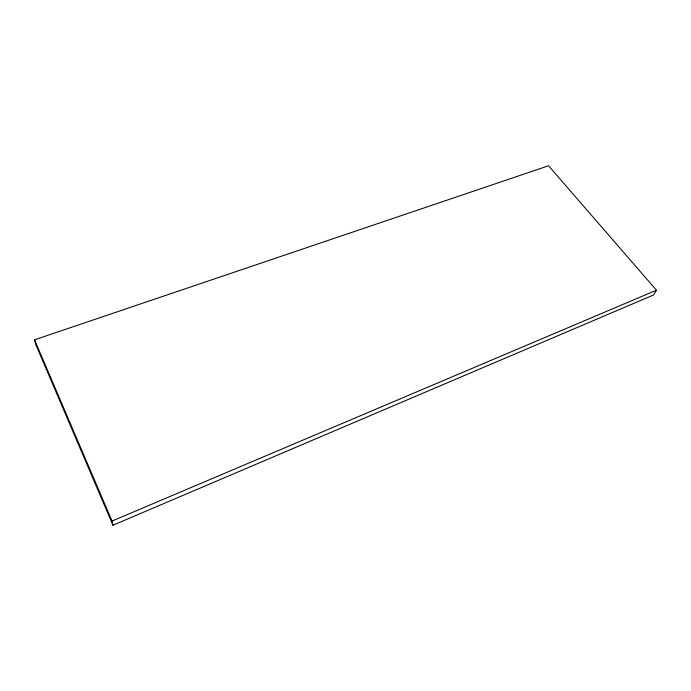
<?xml version="1.0" encoding="UTF-8"?>
<svg xmlns="http://www.w3.org/2000/svg" width="691" height="691" viewBox="0 0 691 691"><rect width="100%" height="100%" fill="white"/><g stroke="black" fill="none" stroke-linecap="round" stroke-linejoin="round"><path stroke-width="1.04" d="M656.45 290.211L653.591 294.962L112.944 525.229L35.932 344.913L34.55 339.817L548.559 165.771L656.45 290.211L112.046 521.057L112.944 525.229M34.55 339.817L112.046 521.057"/></g></svg>
